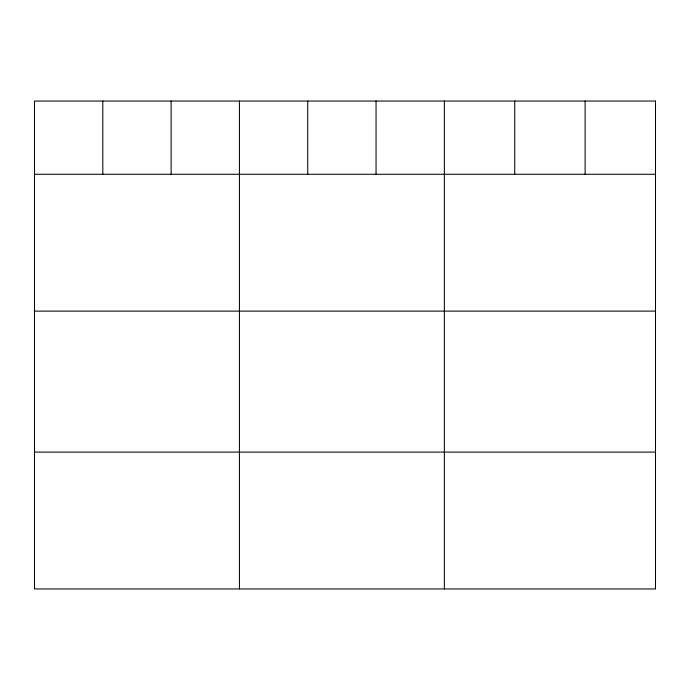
<?xml version="1.0" encoding="UTF-8"?>
<svg xmlns="http://www.w3.org/2000/svg" width="690" height="690" viewBox="0 0 690 690"><rect width="100%" height="100%" fill="white"/><g stroke="black" fill="none" stroke-linecap="round" stroke-linejoin="round"><path stroke-width="1.03" d="M34.5 174.268L655.5 174.268M34.5 311.112L655.5 311.112M34.5 452.105L655.5 452.105M585.12 101.05L585.12 174.268M514.74 101.05L514.74 174.268M444.36 101.05L444.36 588.95M376.05 101.05L376.05 174.268M307.74 101.05L307.74 174.268M239.43 101.05L239.43 588.95M171.12 101.05L171.12 174.268M102.81 101.05L102.81 174.268M655.5 101.05L34.5 101.05L34.5 588.95L655.5 588.95L655.5 101.05"/></g></svg>
